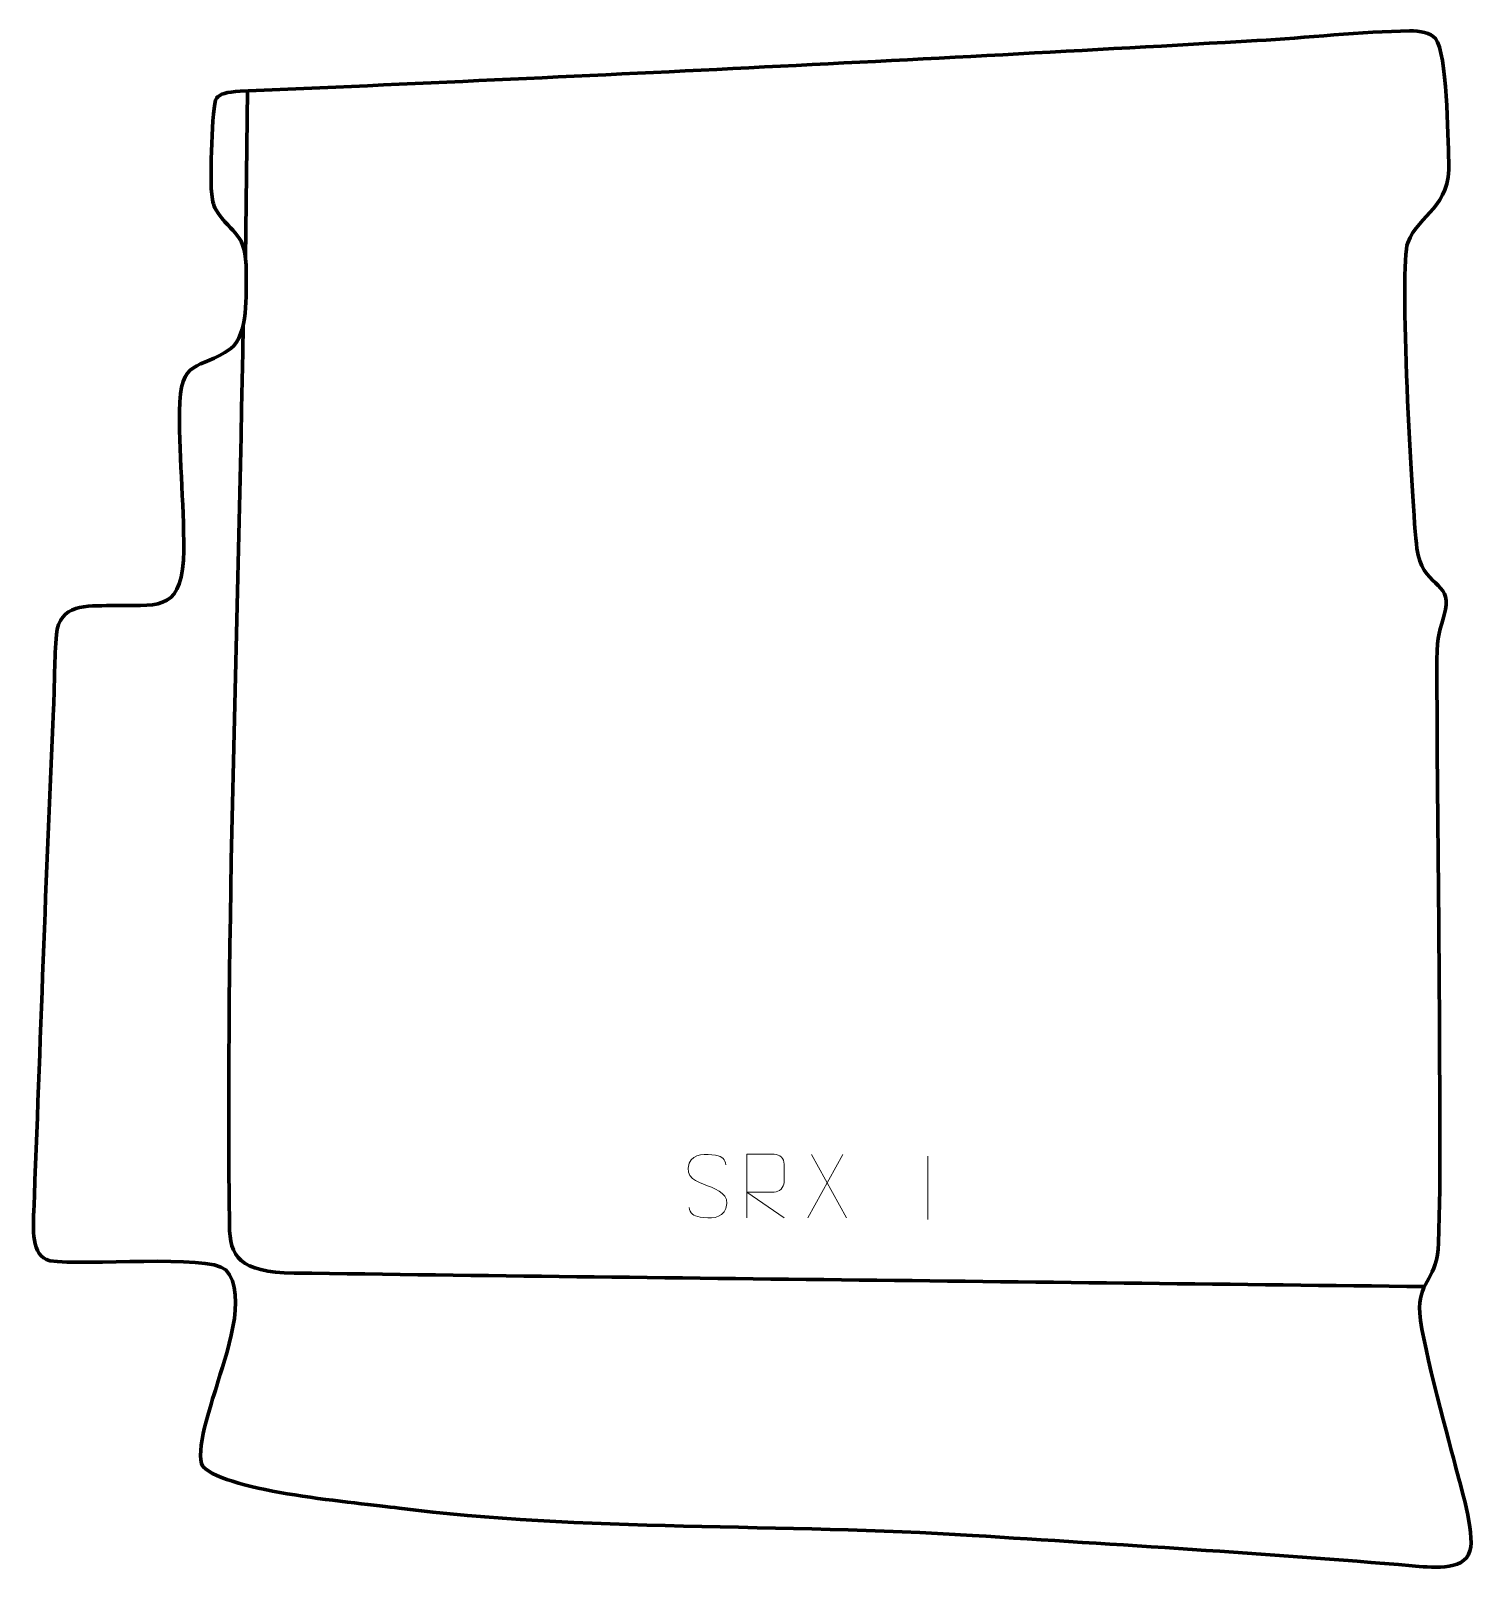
# Model space of a CAD drawing. Header units: millimetres. Extents: x 1133 to 1700, y -105 to 500.
import ezdxf

# ---------------------------------------------------------------- set-up
doc = ezdxf.new("R2010")
doc.units = ezdxf.units.MM
doc.header["$MEASUREMENT"] = 0
doc.layers.add('layer 2', color=7, linetype='Continuous')
doc.layers.add('layer 3', color=7, linetype='Continuous')

msp = doc.modelspace()

# ---------------------------------------------------------------- linework, layer by layer
at = {"layer": 'layer 2', "color": 142, "lineweight": 158}
msp.add_open_spline([(1218.4033, 476.4914), (1218.4033, 476.4914), (1217.6265, 410.8628), (1217.6265, 410.8628)], degree=3, dxfattribs=at)
msp.add_open_spline([(1680.5537, 7.1346), (1532.6067, 8.8895), (1384.6571, 10.4627), (1236.713, 12.4488), (1236.713, 12.4488), (1215.0848, 12.7392), (1211.4736, 18.9684), (1211.3139, 31.2861), (1211.3139, 31.2861), (1209.8093, 147.3557), (1214.8518, 268.1673), (1216.738, 384.7017)], degree=3, knots=[0, 0, 0, 0, 0.25, 0.25, 0.25, 0.25, 0.5, 0.5, 0.5, 0.5, 1, 1, 1, 1], dxfattribs=at)
at = {"layer": 'layer 3', "color": 242, "lineweight": 158}
msp.add_open_spline([(1215.5484, 476.3694), (1210.1527, 476.0473), (1207.5503, 475.3464), (1206.275, 473.6065), (1206.275, 473.6065), (1204.296, 470.9065), (1203.9039, 441.1898), (1204.2725, 437.0637), (1204.2725, 437.0637), (1204.5398, 434.0706), (1204.9994, 431.505), (1205.9537, 429.9766), (1205.9537, 429.9766), (1212.6667, 419.2256), (1217.8712, 421.7752), (1217.913, 405.1203), (1217.913, 405.1203), (1217.9549, 396.9991), (1218.7486, 380.7731), (1211.8227, 375.3249), (1211.8227, 375.3249), (1199.3899, 366.4291), (1191.8683, 372.4099), (1191.6886, 350.631), (1191.6886, 350.631), (1191.6691, 331.3188), (1193.741, 311.3822), (1193.3376, 292.3472), (1193.3376, 292.3472), (1191.897, 271.6266), (1182.1735, 274.7893), (1164.8595, 274.4488), (1164.8595, 274.4488), (1155.269, 274.3233), (1144.5451, 275.1616), (1143.426, 263.096), (1143.426, 263.096), (1142.5977, 254.1659), (1142.7171, 243.2839), (1142.2875, 234.0076), (1142.2875, 234.0076), (1139.2651, 168.1667), (1137.0655, 102.3872), (1134.498, 36.5399), (1134.498, 36.5399), (1134.2722, 30.7473), (1133.3491, 18.9362), (1140.7909, 17.3002), (1140.7909, 17.3002), (1154.8412, 15.0417), (1202.174, 20.031), (1209.9015, 13.7721), (1209.9015, 13.7721), (1219.0228, 3.56), (1209.5434, -20.5305), (1206.2178, -32.2122), (1206.2178, -32.2122), (1204.3466, -38.5671), (1197.5517, -58.0307), (1200.9202, -63.4843), (1200.9202, -63.4843), (1210.8108, -73.629), (1261.6209, -77.6666), (1277.9499, -79.8429), (1277.9499, -79.8429), (1347.9617, -88.954), (1430.708, -85.8919), (1503.0013, -90.5305), (1503.0013, -90.5305), (1560.6421, -94.202), (1618.1323, -97.5856), (1675.6992, -102.4406), (1675.6992, -102.4406), (1682.1992, -102.9889), (1696.0521, -104.9685), (1698.405, -96.6428), (1698.405, -96.6428), (1700.4647, -89.3541), (1694.6543, -71.0121), (1692.6075, -62.8396), (1692.6075, -62.8396), (1689.4562, -50.3418), (1678.4522, -11.3803), (1678.6222, -1.0481), (1678.6222, -1.0481), (1678.7943, 9.4137), (1685.609, 10.3975), (1686.0997, 24.2334), (1686.0997, 24.2334), (1687.035, 51.8957), (1686.4998, 80.764), (1686.4279, 108.5413), (1686.4279, 108.5413), (1686.2851, 156.742), (1685.4314, 205.0738), (1685.4435, 253.2287), (1685.4435, 253.2287), (1685.4461, 263.6009), (1686.5463, 263.7088), (1688.7679, 272.8903), (1688.7679, 272.8903), (1691.3759, 283.6679), (1679.491, 281.98), (1677.5713, 296.9207), (1677.5713, 296.9207), (1675.5299, 313.6058), (1670.6122, 408.2925), (1673.9739, 416.8838), (1673.9739, 416.8838), (1678.5584, 428.6002), (1690.9376, 430.5307), (1690.1327, 448.7091), (1690.1327, 448.7091), (1689.6715, 459.1254), (1689.4518, 491.0456), (1684.898, 497.1153), (1684.898, 497.1153), (1682.7558, 499.4223), (1678.8954, 500.0718), (1674.6688, 500.0342), (1674.6688, 500.0342), (1656.3732, 499.8715), (1633.6372, 497.2854), (1614.7827, 496.2399), (1614.7827, 496.2399), (1481.5109, 488.5708), (1348.951, 482.0608), (1215.5484, 476.3694)], degree=3, knots=[0, 0, 0, 0, 0.03030303, 0.03030303, 0.03030303, 0.03030303, 0.06060606, 0.06060606, 0.06060606, 0.06060606, 0.09090909, 0.09090909, 0.09090909, 0.09090909, 0.12121212, 0.12121212, 0.12121212, 0.12121212, 0.15151515, 0.15151515, 0.15151515, 0.15151515, 0.18181818, 0.18181818, 0.18181818, 0.18181818, 0.21212121, 0.21212121, 0.21212121, 0.21212121, 0.24242424, 0.24242424, 0.24242424, 0.24242424, 0.27272727, 0.27272727, 0.27272727, 0.27272727, 0.3030303, 0.3030303, 0.3030303, 0.3030303, 0.33333333, 0.33333333, 0.33333333, 0.33333333, 0.36363636, 0.36363636, 0.36363636, 0.36363636, 0.39393939, 0.39393939, 0.39393939, 0.39393939, 0.42424242, 0.42424242, 0.42424242, 0.42424242, 0.45454545, 0.45454545, 0.45454545, 0.45454545, 0.48484848, 0.48484848, 0.48484848, 0.48484848, 0.51515152, 0.51515152, 0.51515152, 0.51515152, 0.54545455, 0.54545455, 0.54545455, 0.54545455, 0.57575758, 0.57575758, 0.57575758, 0.57575758, 0.60606061, 0.60606061, 0.60606061, 0.60606061, 0.63636364, 0.63636364, 0.63636364, 0.63636364, 0.66666667, 0.66666667, 0.66666667, 0.66666667, 0.6969697, 0.6969697, 0.6969697, 0.6969697, 0.72727273, 0.72727273, 0.72727273, 0.72727273, 0.75757576, 0.75757576, 0.75757576, 0.75757576, 0.78787879, 0.78787879, 0.78787879, 0.78787879, 0.81818182, 0.81818182, 0.81818182, 0.81818182, 0.84848485, 0.84848485, 0.84848485, 0.84848485, 0.87878788, 0.87878788, 0.87878788, 0.87878788, 0.90909091, 0.90909091, 0.90909091, 0.90909091, 0.93939394, 0.93939394, 0.93939394, 0.93939394, 1, 1, 1, 1], dxfattribs=at)
at = {"layer": 'layer 3', "color": 250, "lineweight": 9}
for points, knots in [([(1399.0464, 46.7453), (1394.7981, 48.2157), (1389.89, 50.0115), (1391.8951, 55.5318), (1391.8951, 55.5318), (1393.3986, 59.6717), (1398.6122, 59.2832), (1402.2158, 58.6821), (1402.2158, 58.6821), (1405.0764, 58.2049), (1405.9411, 56.9917), (1406.2517, 54.9076)], [0, 0, 0, 0, 0.25, 0.25, 0.25, 0.25, 0.5, 0.5, 0.5, 0.5, 1, 1, 1, 1]), ([(1414.4402, 34.099), (1414.4402, 34.099), (1414.4402, 59.0525), (1414.4402, 59.0525), (1414.4402, 59.0525), (1418.035, 59.0525), (1421.6305, 59.0525), (1425.2257, 59.0525), (1425.2257, 59.0525), (1427.551, 59.0148), (1429.1083, 57.5248), (1429.1042, 55.1584), (1429.1042, 55.1584), (1429.1038, 53.1229), (1429.1038, 50.0635), (1429.1042, 48.0275), (1429.1042, 48.0275), (1429.0977, 46.152), (1427.2854, 44.2102), (1425.2759, 44.1911), (1425.2759, 44.1911), (1425.2759, 44.1911), (1414.4402, 44.1911), (1414.4402, 44.1911), (1414.4402, 44.1911), (1414.4402, 44.1911), (1429.0949, 34.099), (1429.0949, 34.099)], [0, 0, 0, 0, 0.125, 0.125, 0.125, 0.125, 0.25, 0.25, 0.25, 0.25, 0.375, 0.375, 0.375, 0.375, 0.5, 0.5, 0.5, 0.5, 0.625, 0.625, 0.625, 0.625, 0.75, 0.75, 0.75, 0.75, 1, 1, 1, 1]), ([(1399.0464, 46.7452), (1403.065, 45.0985), (1408.0945, 43.2102), (1406.2605, 37.8499), (1406.2605, 37.8499), (1404.8007, 33.5835), (1399.8899, 33.8402), (1396.1638, 34.3949), (1396.1638, 34.3949), (1393.4138, 34.8047), (1392.1929, 36.0182), (1391.8149, 38.1304)], [0, 0, 0, 0, 0.25, 0.25, 0.25, 0.25, 0.5, 0.5, 0.5, 0.5, 1, 1, 1, 1])]:
    msp.add_open_spline(points, degree=3, knots=knots, dxfattribs=at)
for points in [[(1452.2086, 59.0489), (1452.2086, 59.0489), (1438.468, 34.1531), (1438.468, 34.1531)], [(1439.9226, 59.0489), (1439.9226, 59.0489), (1453.6632, 34.0954), (1453.6632, 34.0954)], [(1485.5973, 58.3812), (1485.5973, 58.3812), (1485.5973, 33.4071), (1485.5973, 33.4071)]]:
    msp.add_open_spline(points, degree=3, dxfattribs=at)

doc.saveas('drawing.dxf')
